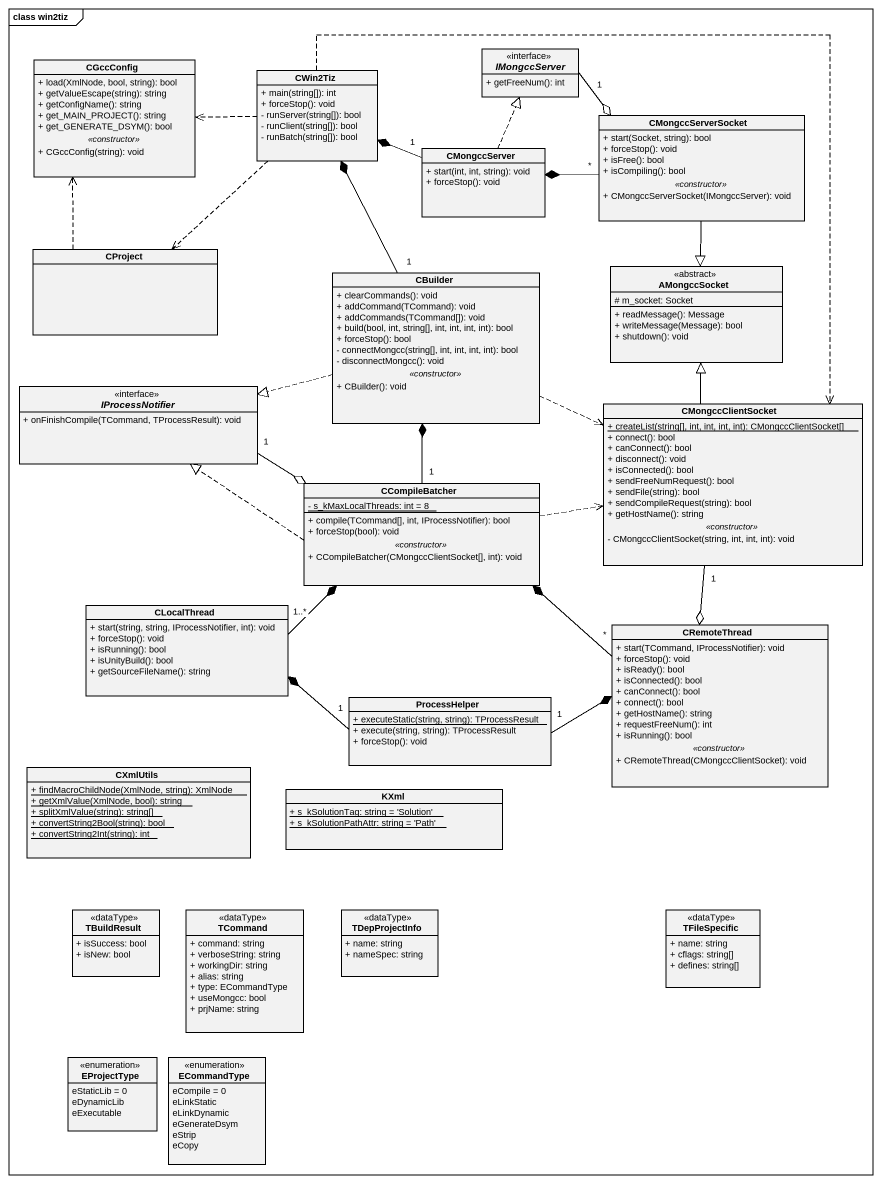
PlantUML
@startuml
mainframe class win2tiz
hide circle
hide empty members
skinparam classAttributeIconSize 0
class CGccConfig {
  + load(XmlNode, bool, string): bool
  + getValueEscape(string): string
  + getConfigName(): string
  + get_MAIN_PROJECT(): string
  + get_GENERATE_DSYM(): bool
  .. <<constructor>> ..
  + CGccConfig(string): void
}
class CWin2Tiz {
  + main(string[]): int
  + forceStop(): void
  - runServer(string[]): bool
  - runClient(string[]): bool
  - runBatch(string[]): bool
}
interface IMongccServer <<interface>> {
  + getFreeNum(): int
}
class CMongccServerSocket {
  + start(Socket, string): bool
  + forceStop(): void
  + isFree(): bool
  + isCompiling(): bool
  .. <<constructor>> ..
  + CMongccServerSocket(IMongccServer): void
}
class CMongccServer {
  + start(int, int, string): void
  + forceStop(): void
}
class CProject
class CBuilder {
  + clearCommands(): void
  + addCommand(TCommand): void
  + addCommands(TCommand[]): void
  + build(bool, int, string[], int, int, int, int): bool
  + forceStop(): bool
  - connectMongcc(string[], int, int, int, int): bool
  - disconnectMongcc(): void
  .. <<constructor>> ..
  + CBuilder(): void
}
class AMongccSocket <<abstract>> {
  # m_socket: Socket
  + readMessage(): Message
  + writeMessage(Message): bool
  + shutdown(): void
}
interface IProcessNotifier <<interface>> {
  + onFinishCompile(TCommand, TProcessResult): void
}
class CMongccClientSocket {
  {static} + createList(string[], int, int, int, int): CMongccClientSocket[]
  + connect(): bool
  + canConnect(): bool
  + disconnect(): void
  + isConnected(): bool
  + sendFreeNumRequest(): bool
  + sendFile(string): bool
  + sendCompileRequest(string): bool
  + getHostName(): string
  .. <<constructor>> ..
  - CMongccClientSocket(string, int, int, int): void
}
class CCompileBatcher {
  {static} - s_kMaxLocalThreads: int = 8
  --
  + compile(TCommand[], int, IProcessNotifier): bool
  + forceStop(bool): void
  .. <<constructor>> ..
  + CCompileBatcher(CMongccClientSocket[], int): void
}
class CLocalThread {
  + start(string, string, IProcessNotifier, int): void
  + forceStop(): void
  + isRunning(): bool
  + isUnityBuild(): bool
  + getSourceFileName(): string
}
class CRemoteThread {
  + start(TCommand, IProcessNotifier): void
  + forceStop(): void
  + isReady(): bool
  + isConnected(): bool
  + canConnect(): bool
  + connect(): bool
  + getHostName(): string
  + requestFreeNum(): int
  + isRunning(): bool
  .. <<constructor>> ..
  + CRemoteThread(CMongccClientSocket): void
}
class ProcessHelper {
  {static} + executeStatic(string, string): TProcessResult
  + execute(string, string): TProcessResult
  + forceStop(): void
}
class CXmlUtils {
  {static} + findMacroChildNode(XmlNode, string): XmlNode
  {static} + getXmlValue(XmlNode, bool): string
  {static} + splitXmlValue(string): string[]
  {static} + convertString2Bool(string): bool
  {static} + convertString2Int(string): int
}
class KXml {
  {static} + s_kSolutionTag: string = 'Solution'
  {static} + s_kSolutionPathAttr: string = 'Path'
}
class TBuildResult <<dataType>> {
  + isSuccess: bool
  + isNew: bool
}
class TCommand <<dataType>> {
  + command: string
  + verboseString: string
  + workingDir: string
  + alias: string
  + type: ECommandType
  + useMongcc: bool
  + prjName: string
}
class TDepProjectInfo <<dataType>> {
  + name: string
  + nameSpec: string
}
class TFileSpecific <<dataType>> {
  + name: string
  + cflags: string[]
  + defines: string[]
}
enum EProjectType {
  eStaticLib = 0
  eDynamicLib
  eExecutable
}
enum ECommandType {
  eCompile = 0
  eLinkStatic
  eLinkDynamic
  eGenerateDsym
  eStrip
  eCopy
}
CWin2Tiz .left.> CGccConfig
CWin2Tiz ..> CProject
CWin2Tiz ..> CMongccClientSocket
IMongccServer "1" -right-o CMongccServerSocket
CMongccServerSocket "*" -left-* CMongccServer
CMongccServerSocket --|> AMongccSocket
CMongccServer "1" -left-* CWin2Tiz
CMongccServer .up.|> IMongccServer
CProject .up.> CGccConfig
CBuilder "1" -up-* CWin2Tiz
CBuilder .left.|> IProcessNotifier
CBuilder .right.> CMongccClientSocket
IProcessNotifier "1" -right-o CCompileBatcher
CMongccClientSocket -up-|> AMongccSocket
CMongccClientSocket "1" --o CRemoteThread
CCompileBatcher "1" -up-* CBuilder
CCompileBatcher .left.|> IProcessNotifier
CCompileBatcher .right.> CMongccClientSocket
CLocalThread "1..*" -right-* CCompileBatcher
CRemoteThread "*" -left-* CCompileBatcher
ProcessHelper "1" -left-* CLocalThread
ProcessHelper "1" -right-* CRemoteThread
@enduml
